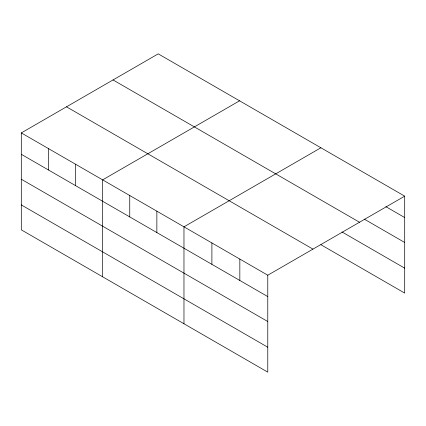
<?xml version="1.0" encoding="UTF-8"?>
<svg xmlns="http://www.w3.org/2000/svg" width="426" height="426" viewBox="0 0 426 426"><rect width="100%" height="100%" fill="white"/><g stroke="black" fill="none" stroke-linecap="round" stroke-linejoin="round"><path stroke-width="0.64" d="M21.3 132.912L267.773 275.212L267.773 372.143L21.3 229.843L21.3 132.912L158.227 53.857L404.7 196.157L404.7 293.088L320.9 244.71M239.566 100.813L102.634 179.868L102.634 276.804M320.9 147.774L183.973 226.829L183.973 323.765M267.773 275.212L404.7 196.157M385.887 206.685L404.7 217.548M364.225 219.108L404.7 242.474M113.044 79.944L359.512 222.244M341.993 231.957L404.7 268.162M66.488 106.825L312.956 249.119M21.3 154.303L267.773 296.602M21.3 179.234L267.773 321.529M21.3 204.917L267.773 347.217M239.838 259.083L239.838 280.473M211.903 242.953L211.903 264.349M156.859 211.174L156.859 232.569M129.749 195.523L129.749 216.914M75.524 164.218L75.524 185.608M48.41 148.562L48.41 169.958"/></g></svg>
